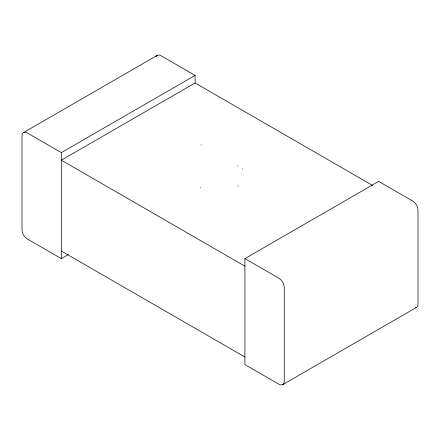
<?xml version="1.0" encoding="UTF-8"?>
<svg xmlns="http://www.w3.org/2000/svg" width="440" height="440" viewBox="0 0 440 440"><rect width="100%" height="100%" fill="white"/><g stroke="black" fill="none" stroke-linecap="round" stroke-linejoin="round"><path stroke-width="0.66" d="M23.535 132.572L157.284 55.352M68.469 254.49L61.336 258.61L27.247 238.926A7.42 4.285 60 0 1 22 229.845L22 135.966A7.42 4.285 60 0 1 27.247 132.941L61.336 152.62L195.085 75.405L195.085 82.973L372.724 185.531M195.085 82.973L61.336 160.193L244.915 266.178M244.915 258.61L279.004 278.295A7.42 4.285 60 0 1 284.251 287.375L284.251 381.255A7.42 4.285 60 0 1 279.004 384.28L244.915 364.595L244.915 258.61L378.664 181.39L412.753 201.075A7.42 4.285 60 0 1 418 210.155L418 304.034A7.42 4.285 60 0 1 415.498 307.752M282.716 384.648L416.466 307.428M195.085 75.405L160.996 55.721A7.42 4.285 60 0 0 156.519 56.029M61.336 251.042L244.915 357.027M242.424 168.718L242.424 169.021M238.15 185.74L238.15 186.043M237.6 165.93L237.6 166.232M201.047 144.832L201.047 145.134M200.195 187.528L200.195 187.831M61.336 152.62L61.336 258.61M156.145 56.661A7.42 4.285 60 0 1 156.321 56.331"/></g></svg>
